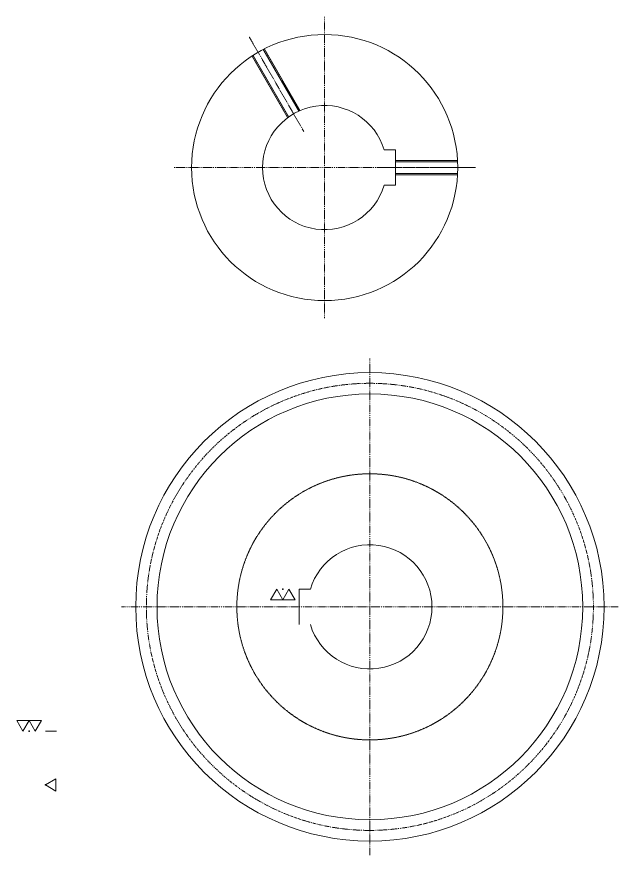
# Model space of a CAD drawing. Header units: metres. Extents: x -105 to 1484, y -92 to 1115.
# Drawn here: x 523.1 to 862.2, y -91.9 to 380.7 of the extents above; entities that cross this region are included whole.
import ezdxf

# ---------------------------------------------------------------- set-up
doc = ezdxf.new("R2010")
doc.units = ezdxf.units.M
doc.linetypes.add('DASHDOT', pattern=[1, 0.5, -0.25, 0, -0.25])
doc.linetypes.add('HIDDEN', pattern=[0.375, 0.25, -0.125])
doc.layers.add('1', color=7, linetype='CONTINUOUS')
doc.layers.add('3', color=7, linetype='CONTINUOUS')

# ---------------------------------------------------------------- blocks, each defined once
blk = doc.blocks.new('AGM_JISB0031_198201')
at = {"layer": '1', "color": 7, "linetype": 'CONTINUOUS', "lineweight": 20}
blk.add_lwpolyline([(680, 52.07), (666.15, 52.07), (669.61, 58.07), (673.08, 52.07), (676.54, 58.07)], close=True, dxfattribs=at)
at = {"layer": '1', "color": 7}
blk.add_point((673.08, 58.07), dxfattribs=at)
blk = doc.blocks.new('BLOCK012')
at = {"layer": '1', "color": 7, "linetype": 'CONTINUOUS', "lineweight": 20}
blk.add_lwpolyline([(523.1, -15.97), (536.96, -15.97), (533.49, -21.97), (530.03, -15.97), (526.56, -21.97)], close=True, dxfattribs=at)
at = {"layer": '1', "color": 7}
blk.add_point((530.03, -21.97), dxfattribs=at)
blk = doc.blocks.new('BLOCK013')
at = {"layer": '1', "color": 7, "linetype": 'CONTINUOUS', "lineweight": 20}
blk.add_lwpolyline([(539.21, -52.32), (545.21, -48.85), (545.21, -55.78)], close=True, dxfattribs=at)
at = {"layer": '1', "color": 7}
blk.add_point((539.21, -52.32), dxfattribs=at)

msp = doc.modelspace()

# ---------------------------------------------------------------- linework, layer by layer
at = {"layer": '1', "color": 2, "linetype": 'HIDDEN', "lineweight": 15}
for p, q in [((662.07, 362.21), (682.12, 327.5)), ((662.68, 362.52), (682.74, 327.77)), ((655.75, 358.52), (675.81, 323.77)), ((656.32, 358.89), (676.36, 324.17)), ((771.55, 299.66), (736.56, 299.66)), ((771.59, 298.98), (736.56, 298.98)), ((771.59, 292.34), (736.56, 292.34)), ((771.55, 291.66), (736.56, 291.66))]:
    msp.add_line(p, q, dxfattribs=at)
at = {"layer": '1', "color": 7, "linetype": 'CONTINUOUS', "lineweight": 20}
for p, q in [((730.2, 305.66), (736.56, 305.66)), ((736.56, 285.66), (736.56, 305.66)), ((730.2, 285.66), (736.56, 285.66)), ((688.62, 58.07), (682.26, 58.07)), ((682.26, 38.07), (682.26, 58.07)), ((545.57, -21.97), (539.21, -21.97))]:
    msp.add_line(p, q, dxfattribs=at)
at = {"layer": '1', "color": 3, "linetype": 'DASHDOT', "lineweight": 9}
for p, q in [((722.16, 188.07), (722.16, -91.93)), ((582.16, 48.07), (862.16, 48.07))]:
    msp.add_line(p, q, dxfattribs=at)
at = {"layer": '1', "color": 7, "linetype": 'CONTINUOUS', "lineweight": 20}
for centre, radius in [((696.66, 295.66), 75), ((722.16, 48.07), 132), ((722.16, 48.07), 120)]:
    msp.add_circle(centre, radius, dxfattribs=at)
at = {"layer": '1', "color": 3, "linetype": 'DASHDOT', "lineweight": 9}
msp.add_circle((722.16, 48.07), 126, dxfattribs=at)
at = {"layer": '1', "color": 2, "linetype": 'HIDDEN', "lineweight": 15}
msp.add_circle((722.16, 48.07), 75, dxfattribs=at)
at = {"layer": '1', "color": 7, "linetype": 'CONTINUOUS', "lineweight": 20}
for centre, start, end in [((696.66, 295.66), 16.6015, 343.3985), ((722.16, 48.07), 196.6015, 163.3985)]:
    msp.add_arc(centre, 35, start, end, dxfattribs=at)
at = {"layer": '1', "color": 7}
msp.add_point((736.56, 295.66), dxfattribs=at)
msp.add_point((736.56, 295.66), dxfattribs=at)
at = {"layer": '3', "color": 3, "linetype": 'DASHDOT', "lineweight": 9}
for p, q in [((696.66, 380.66), (696.66, 210.66)), ((684.87, 316.07), (654.16, 369.27)), ((781.66, 295.66), (611.66, 295.66)), ((726.56, 295.66), (781.66, 295.66))]:
    msp.add_line(p, q, dxfattribs=at)

# ---------------------------------------------------------------- block references
for name in ['AGM_JISB0031_198201', 'BLOCK012', 'BLOCK013']:
    msp.add_blockref(name, (0, 0))

doc.saveas('drawing.dxf')
